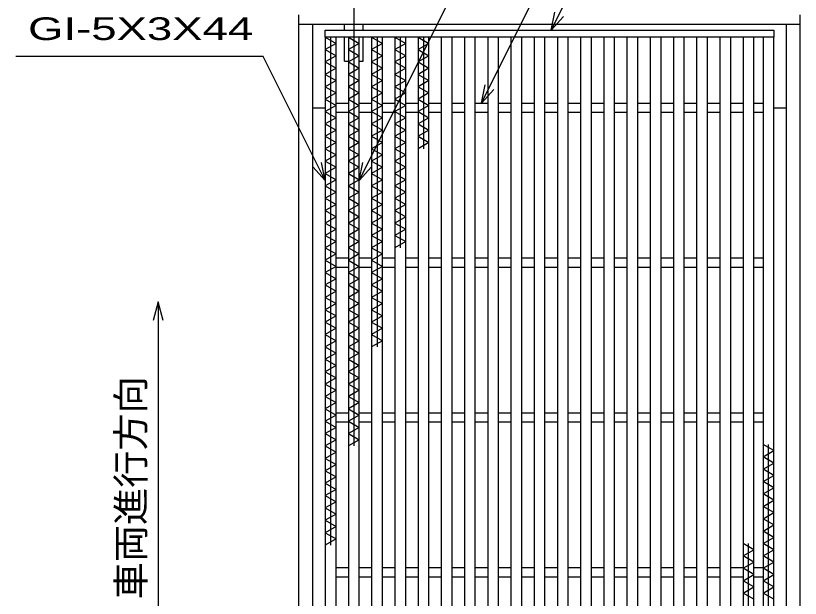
# Model space of a CAD drawing. Units: millimetres, scale not verified. Extents: x -1456 to 1389, y -1026 to 839.
# Drawn here: x -1078 to -571, y 52 to 428 of the extents above; entities that cross this region are included whole.
import ezdxf
from ezdxf.enums import TextEntityAlignment as Align

# ---------------------------------------------------------------- set-up
doc = ezdxf.new("R2010")
doc.units = ezdxf.units.MM
doc.header["$LTSCALE"] = 8
doc.linetypes.add('LONG_DASHED_DOTTED', pattern=[15.25, 12, -1.5, 0.25, -1.5])
for name, color, linetype, lineweight in [('16', 3, 'Continuous', 25), ('19', 6, 'Continuous', 25), ('22', 4, 'Continuous', 25)]:
    doc.layers.add(name, color=color, linetype=linetype, lineweight=lineweight)
doc.styles.add('ベクトル', font='')
doc.styles.get('ベクトル').set_extended_font_data('ベクトル')

msp = doc.modelspace()

# ---------------------------------------------------------------- linework, layer by layer
at = {"layer": '16'}
for p, q in [((-878, 418.5), (-588, 418.5)), ((-878, 414), (-878, 418.5)), ((-588, 418.5), (-588, 414)), ((-588, 414), (-878, 414)), ((-878, 414), (-878, -177)), ((-871, 414), (-878, 414)), ((-878, 414), (-871, 410)), ((-874.5, 414), (-874.5, 86)), ((-871, -177), (-871, 414)), ((-863, 414), (-863, -177)), ((-856, 414), (-863, 414)), ((-863, 414), (-856, 410)), ((-859.5, 414), (-859.5, 150)), ((-856, -177), (-856, 414)), ((-848, 414), (-848, -177)), ((-841, 414), (-848, 414)), ((-848, 414), (-841, 410)), ((-844.5, 414), (-844.5, 214)), ((-841, -177), (-841, 414)), ((-833, 414), (-833, -177)), ((-826, 414), (-833, 414)), ((-833, 414), (-826, 410)), ((-829.5, 414), (-829.5, 278)), ((-826, -177), (-826, 414)), ((-818, 414), (-818, -177)), ((-811, 414), (-818, 414)), ((-818, 414), (-811, 410)), ((-814.5, 414), (-814.5, 342)), ((-811, -177), (-811, 414)), ((-803, 414), (-803, -177)), ((-796, 414), (-803, 414)), ((-796, -177), (-796, 414)), ((-788, 414), (-788, -177)), ((-781, 414), (-788, 414)), ((-781, -177), (-781, 414)), ((-773, 414), (-773, -177)), ((-766, 414), (-773, 414)), ((-766, -177), (-766, 414)), ((-758, 414), (-758, -177)), ((-751, 414), (-758, 414)), ((-751, -177), (-751, 414)), ((-743, 414), (-743, -177)), ((-736, 414), (-743, 414)), ((-736, -177), (-736, 414)), ((-728, 414), (-728, -177)), ((-721, 414), (-728, 414)), ((-721, -177), (-721, 414)), ((-713, 414), (-713, -177)), ((-706, 414), (-713, 414)), ((-706, -177), (-706, 414)), ((-698, 414), (-698, -177)), ((-691, 414), (-698, 414)), ((-691, -177), (-691, 414)), ((-683, 414), (-683, -177)), ((-676, 414), (-683, 414)), ((-676, -177), (-676, 414)), ((-668, 414), (-668, -177)), ((-661, 414), (-668, 414)), ((-661, -177), (-661, 414)), ((-653, 414), (-653, -177)), ((-646, 414), (-653, 414)), ((-646, -177), (-646, 414)), ((-638, 414), (-638, -177)), ((-631, 414), (-638, 414)), ((-631, -177), (-631, 414)), ((-623, 414), (-623, -177)), ((-616, 414), (-623, 414)), ((-616, -177), (-616, 414)), ((-608, 414), (-608, -177)), ((-601, 414), (-608, 414)), ((-601, -177), (-601, 414)), ((-595, 414), (-595, -177)), ((-588, 414), (-595, 414)), ((-588, -177), (-588, 414)), ((-871, 410), (-878, 406)), ((-878, 406), (-871, 402)), ((-856, 410), (-863, 406)), ((-863, 406), (-856, 402)), ((-841, 410), (-848, 406)), ((-848, 406), (-841, 402)), ((-826, 410), (-833, 406)), ((-833, 406), (-826, 402)), ((-811, 410), (-818, 406)), ((-818, 406), (-811, 402)), ((-871, 402), (-878, 398)), ((-856, 402), (-863, 398)), ((-841, 402), (-848, 398)), ((-826, 402), (-833, 398)), ((-811, 402), (-818, 398)), ((-878, 398), (-871, 394)), ((-863, 398), (-856, 394)), ((-848, 398), (-841, 394)), ((-833, 398), (-826, 394)), ((-818, 398), (-811, 394)), ((-871, 394), (-878, 390)), ((-856, 394), (-863, 390)), ((-841, 394), (-848, 390)), ((-826, 394), (-833, 390)), ((-811, 394), (-818, 390)), ((-878, 390), (-871, 386)), ((-871, 386), (-878, 382)), ((-863, 390), (-856, 386)), ((-856, 386), (-863, 382)), ((-848, 390), (-841, 386)), ((-841, 386), (-848, 382)), ((-833, 390), (-826, 386)), ((-826, 386), (-833, 382)), ((-818, 390), (-811, 386)), ((-811, 386), (-818, 382)), ((-878, 382), (-871, 378)), ((-863, 382), (-856, 378)), ((-848, 382), (-841, 378)), ((-833, 382), (-826, 378)), ((-818, 382), (-811, 378)), ((-871, 378), (-878, 374)), ((-856, 378), (-863, 374)), ((-841, 378), (-848, 374)), ((-826, 378), (-833, 374)), ((-811, 378), (-818, 374)), ((-878, 374), (-871, 370)), ((-871, 371.5), (-863, 371.5)), ((-863, 374), (-856, 370)), ((-856, 371.5), (-848, 371.5)), ((-848, 374), (-841, 370)), ((-841, 371.5), (-833, 371.5)), ((-833, 374), (-826, 370)), ((-826, 371.5), (-818, 371.5)), ((-818, 374), (-811, 370)), ((-811, 371.5), (-803, 371.5)), ((-796, 371.5), (-788, 371.5)), ((-781, 371.5), (-773, 371.5)), ((-766, 371.5), (-758, 371.5)), ((-751, 371.5), (-743, 371.5)), ((-736, 371.5), (-728, 371.5)), ((-721, 371.5), (-713, 371.5)), ((-706, 371.5), (-698, 371.5)), ((-691, 371.5), (-683, 371.5)), ((-676, 371.5), (-668, 371.5)), ((-661, 371.5), (-653, 371.5)), ((-646, 371.5), (-638, 371.5)), ((-631, 371.5), (-623, 371.5)), ((-616, 371.5), (-608, 371.5)), ((-601, 371.5), (-595, 371.5)), ((-871, 370), (-878, 366)), ((-878, 366), (-871, 362)), ((-871, 365.5), (-863, 365.5)), ((-856, 370), (-863, 366)), ((-863, 366), (-856, 362)), ((-856, 365.5), (-848, 365.5)), ((-841, 370), (-848, 366)), ((-848, 366), (-841, 362)), ((-841, 365.5), (-833, 365.5)), ((-826, 370), (-833, 366)), ((-833, 366), (-826, 362)), ((-826, 365.5), (-818, 365.5)), ((-811, 370), (-818, 366)), ((-818, 366), (-811, 362)), ((-811, 365.5), (-803, 365.5)), ((-796, 365.5), (-788, 365.5)), ((-781, 365.5), (-773, 365.5)), ((-766, 365.5), (-758, 365.5)), ((-751, 365.5), (-743, 365.5)), ((-736, 365.5), (-728, 365.5)), ((-721, 365.5), (-713, 365.5)), ((-706, 365.5), (-698, 365.5)), ((-691, 365.5), (-683, 365.5)), ((-676, 365.5), (-668, 365.5)), ((-661, 365.5), (-653, 365.5)), ((-646, 365.5), (-638, 365.5)), ((-631, 365.5), (-623, 365.5)), ((-616, 365.5), (-608, 365.5)), ((-601, 365.5), (-595, 365.5)), ((-871, 362), (-878, 358)), ((-856, 362), (-863, 358)), ((-841, 362), (-848, 358)), ((-826, 362), (-833, 358)), ((-811, 362), (-818, 358)), ((-878, 358), (-871, 354)), ((-863, 358), (-856, 354)), ((-848, 358), (-841, 354)), ((-833, 358), (-826, 354)), ((-818, 358), (-811, 354)), ((-871, 354), (-878, 350)), ((-878, 350), (-871, 346)), ((-856, 354), (-863, 350)), ((-863, 350), (-856, 346)), ((-841, 354), (-848, 350)), ((-848, 350), (-841, 346)), ((-826, 354), (-833, 350)), ((-833, 350), (-826, 346)), ((-811, 354), (-818, 350)), ((-818, 350), (-811, 346)), ((-871, 346), (-878, 342)), ((-856, 346), (-863, 342)), ((-841, 346), (-848, 342)), ((-826, 346), (-833, 342)), ((-811, 346), (-818, 342)), ((-878, 342), (-871, 338)), ((-863, 342), (-856, 338)), ((-848, 342), (-841, 338)), ((-833, 342), (-826, 338)), ((-871, 338), (-878, 334)), ((-856, 338), (-863, 334)), ((-841, 338), (-848, 334)), ((-826, 338), (-833, 334)), ((-878, 334), (-871, 330)), ((-871, 330), (-878, 326)), ((-863, 334), (-856, 330)), ((-856, 330), (-863, 326)), ((-848, 334), (-841, 330)), ((-841, 330), (-848, 326)), ((-833, 334), (-826, 330)), ((-826, 330), (-833, 326)), ((-878, 326), (-871, 322)), ((-863, 326), (-856, 322)), ((-848, 326), (-841, 322)), ((-833, 326), (-826, 322)), ((-871, 322), (-878, 318)), ((-856, 322), (-863, 318)), ((-841, 322), (-848, 318)), ((-826, 322), (-833, 318)), ((-878, 318), (-871, 314)), ((-863, 318), (-856, 314)), ((-848, 318), (-841, 314)), ((-833, 318), (-826, 314)), ((-871, 314), (-878, 310)), ((-878, 310), (-871, 306)), ((-856, 314), (-863, 310)), ((-863, 310), (-856, 306)), ((-841, 314), (-848, 310)), ((-848, 310), (-841, 306)), ((-826, 314), (-833, 310)), ((-833, 310), (-826, 306)), ((-871, 306), (-878, 302)), ((-856, 306), (-863, 302)), ((-841, 306), (-848, 302)), ((-826, 306), (-833, 302)), ((-878, 302), (-871, 298)), ((-863, 302), (-856, 298)), ((-848, 302), (-841, 298)), ((-833, 302), (-826, 298)), ((-871, 298), (-878, 294)), ((-856, 298), (-863, 294)), ((-841, 298), (-848, 294)), ((-826, 298), (-833, 294)), ((-878, 294), (-871, 290)), ((-871, 290), (-878, 286)), ((-863, 294), (-856, 290)), ((-856, 290), (-863, 286)), ((-848, 294), (-841, 290)), ((-841, 290), (-848, 286)), ((-833, 294), (-826, 290)), ((-826, 290), (-833, 286)), ((-878, 286), (-871, 282)), ((-863, 286), (-856, 282)), ((-848, 286), (-841, 282)), ((-833, 286), (-826, 282)), ((-871, 282), (-878, 278)), ((-856, 282), (-863, 278)), ((-841, 282), (-848, 278)), ((-826, 282), (-833, 278)), ((-878, 278), (-871, 274)), ((-871, 274), (-878, 270)), ((-863, 278), (-856, 274)), ((-856, 274), (-863, 270)), ((-848, 278), (-841, 274)), ((-841, 274), (-848, 270)), ((-878, 270), (-871, 266)), ((-871, 271.5), (-863, 271.5)), ((-863, 270), (-856, 266)), ((-856, 271.5), (-848, 271.5)), ((-848, 270), (-841, 266)), ((-841, 271.5), (-833, 271.5)), ((-826, 271.5), (-818, 271.5)), ((-811, 271.5), (-803, 271.5)), ((-796, 271.5), (-788, 271.5)), ((-781, 271.5), (-773, 271.5)), ((-766, 271.5), (-758, 271.5)), ((-751, 271.5), (-743, 271.5)), ((-736, 271.5), (-728, 271.5)), ((-721, 271.5), (-713, 271.5)), ((-706, 271.5), (-698, 271.5)), ((-691, 271.5), (-683, 271.5)), ((-676, 271.5), (-668, 271.5)), ((-661, 271.5), (-653, 271.5)), ((-646, 271.5), (-638, 271.5)), ((-631, 271.5), (-623, 271.5)), ((-616, 271.5), (-608, 271.5)), ((-601, 271.5), (-595, 271.5)), ((-871, 266), (-878, 262)), ((-871, 265.5), (-863, 265.5)), ((-856, 266), (-863, 262)), ((-856, 265.5), (-848, 265.5)), ((-841, 266), (-848, 262)), ((-841, 265.5), (-833, 265.5)), ((-826, 265.5), (-818, 265.5)), ((-811, 265.5), (-803, 265.5)), ((-796, 265.5), (-788, 265.5)), ((-781, 265.5), (-773, 265.5)), ((-766, 265.5), (-758, 265.5)), ((-751, 265.5), (-743, 265.5)), ((-736, 265.5), (-728, 265.5)), ((-721, 265.5), (-713, 265.5)), ((-706, 265.5), (-698, 265.5)), ((-691, 265.5), (-683, 265.5)), ((-676, 265.5), (-668, 265.5)), ((-661, 265.5), (-653, 265.5)), ((-646, 265.5), (-638, 265.5)), ((-631, 265.5), (-623, 265.5)), ((-616, 265.5), (-608, 265.5)), ((-601, 265.5), (-595, 265.5)), ((-878, 262), (-871, 258)), ((-863, 262), (-856, 258)), ((-848, 262), (-841, 258)), ((-871, 258), (-878, 254)), ((-878, 254), (-871, 250)), ((-856, 258), (-863, 254)), ((-863, 254), (-856, 250)), ((-841, 258), (-848, 254)), ((-848, 254), (-841, 250)), ((-871, 250), (-878, 246)), ((-856, 250), (-863, 246)), ((-841, 250), (-848, 246)), ((-878, 246), (-871, 242)), ((-863, 246), (-856, 242)), ((-848, 246), (-841, 242)), ((-871, 242), (-878, 238)), ((-856, 242), (-863, 238)), ((-841, 242), (-848, 238)), ((-878, 238), (-871, 234)), ((-871, 234), (-878, 230)), ((-863, 238), (-856, 234)), ((-856, 234), (-863, 230)), ((-848, 238), (-841, 234)), ((-841, 234), (-848, 230)), ((-878, 230), (-871, 226)), ((-863, 230), (-856, 226)), ((-848, 230), (-841, 226)), ((-871, 226), (-878, 222)), ((-856, 226), (-863, 222)), ((-841, 226), (-848, 222)), ((-878, 222), (-871, 218)), ((-863, 222), (-856, 218)), ((-848, 222), (-841, 218)), ((-871, 218), (-878, 214)), ((-878, 214), (-871, 210)), ((-856, 218), (-863, 214)), ((-863, 214), (-856, 210)), ((-841, 218), (-848, 214)), ((-871, 210), (-878, 206)), ((-856, 210), (-863, 206)), ((-878, 206), (-871, 202)), ((-863, 206), (-856, 202)), ((-871, 202), (-878, 198)), ((-878, 198), (-871, 194)), ((-856, 202), (-863, 198)), ((-863, 198), (-856, 194)), ((-871, 194), (-878, 190)), ((-856, 194), (-863, 190)), ((-878, 190), (-871, 186)), ((-863, 190), (-856, 186)), ((-871, 186), (-878, 182)), ((-856, 186), (-863, 182)), ((-878, 182), (-871, 178)), ((-871, 178), (-878, 174)), ((-863, 182), (-856, 178)), ((-856, 178), (-863, 174)), ((-878, 174), (-871, 170)), ((-863, 174), (-856, 170)), ((-871, 170), (-878, 166)), ((-871, 171.5), (-863, 171.5)), ((-856, 170), (-863, 166)), ((-856, 171.5), (-848, 171.5)), ((-841, 171.5), (-833, 171.5)), ((-826, 171.5), (-818, 171.5)), ((-811, 171.5), (-803, 171.5)), ((-796, 171.5), (-788, 171.5)), ((-781, 171.5), (-773, 171.5)), ((-766, 171.5), (-758, 171.5)), ((-751, 171.5), (-743, 171.5)), ((-736, 171.5), (-728, 171.5)), ((-721, 171.5), (-713, 171.5)), ((-706, 171.5), (-698, 171.5)), ((-691, 171.5), (-683, 171.5)), ((-676, 171.5), (-668, 171.5)), ((-661, 171.5), (-653, 171.5)), ((-646, 171.5), (-638, 171.5)), ((-631, 171.5), (-623, 171.5)), ((-616, 171.5), (-608, 171.5)), ((-601, 171.5), (-595, 171.5)), ((-878, 166), (-871, 162)), ((-871, 165.5), (-863, 165.5)), ((-863, 166), (-856, 162)), ((-856, 165.5), (-848, 165.5)), ((-841, 165.5), (-833, 165.5)), ((-826, 165.5), (-818, 165.5)), ((-811, 165.5), (-803, 165.5)), ((-796, 165.5), (-788, 165.5)), ((-781, 165.5), (-773, 165.5)), ((-766, 165.5), (-758, 165.5)), ((-751, 165.5), (-743, 165.5)), ((-736, 165.5), (-728, 165.5)), ((-721, 165.5), (-713, 165.5)), ((-706, 165.5), (-698, 165.5)), ((-691, 165.5), (-683, 165.5)), ((-676, 165.5), (-668, 165.5)), ((-661, 165.5), (-653, 165.5)), ((-646, 165.5), (-638, 165.5)), ((-631, 165.5), (-623, 165.5)), ((-616, 165.5), (-608, 165.5)), ((-601, 165.5), (-595, 165.5)), ((-871, 162), (-878, 158)), ((-878, 158), (-871, 154)), ((-856, 162), (-863, 158)), ((-863, 158), (-856, 154)), ((-871, 154), (-878, 150)), ((-856, 154), (-863, 150)), ((-878, 150), (-871, 146)), ((-588, 147), (-595, 151)), ((-591.5, -177), (-591.5, 151)), ((-871, 146), (-878, 142)), ((-878, 142), (-871, 138)), ((-595, 143), (-588, 147)), ((-588, 139), (-595, 143)), ((-871, 138), (-878, 134)), ((-595, 135), (-588, 139)), ((-878, 134), (-871, 130)), ((-588, 131), (-595, 135)), ((-871, 130), (-878, 126)), ((-595, 127), (-588, 131)), ((-588, 123), (-595, 127)), ((-878, 126), (-871, 122)), ((-871, 122), (-878, 118)), ((-595, 119), (-588, 123)), ((-878, 118), (-871, 114)), ((-588, 115), (-595, 119)), ((-871, 114), (-878, 110)), ((-595, 111), (-588, 115)), ((-878, 110), (-871, 106)), ((-588, 107), (-595, 111)), ((-595, 103), (-588, 107)), ((-871, 106), (-878, 102)), ((-878, 102), (-871, 98)), ((-588, 99), (-595, 103)), ((-871, 98), (-878, 94)), ((-595, 95), (-588, 99)), ((-878, 94), (-871, 90)), ((-588, 91), (-595, 95)), ((-871, 90), (-878, 86)), ((-601, 83), (-608, 87)), ((-604.5, -177), (-604.5, 87)), ((-595, 87), (-588, 91)), ((-588, 83), (-595, 87)), ((-608, 79), (-601, 83)), ((-595, 79), (-588, 83)), ((-601, 75), (-608, 79)), ((-588, 75), (-595, 79)), ((-871, 71.5), (-863, 71.5)), ((-856, 71.5), (-848, 71.5)), ((-841, 71.5), (-833, 71.5)), ((-826, 71.5), (-818, 71.5)), ((-811, 71.5), (-803, 71.5)), ((-796, 71.5), (-788, 71.5)), ((-781, 71.5), (-773, 71.5)), ((-766, 71.5), (-758, 71.5)), ((-751, 71.5), (-743, 71.5)), ((-736, 71.5), (-728, 71.5)), ((-721, 71.5), (-713, 71.5)), ((-706, 71.5), (-698, 71.5)), ((-691, 71.5), (-683, 71.5)), ((-676, 71.5), (-668, 71.5)), ((-661, 71.5), (-653, 71.5)), ((-646, 71.5), (-638, 71.5)), ((-631, 71.5), (-623, 71.5)), ((-616, 71.5), (-608, 71.5)), ((-608, 71), (-601, 75)), ((-601, 67), (-608, 71)), ((-601, 71.5), (-595, 71.5)), ((-595, 71), (-588, 75)), ((-588, 67), (-595, 71)), ((-608, 63), (-601, 67)), ((-595, 63), (-588, 67)), ((-871, 65.5), (-863, 65.5)), ((-856, 65.5), (-848, 65.5)), ((-841, 65.5), (-833, 65.5)), ((-826, 65.5), (-818, 65.5)), ((-811, 65.5), (-803, 65.5)), ((-796, 65.5), (-788, 65.5)), ((-781, 65.5), (-773, 65.5)), ((-766, 65.5), (-758, 65.5)), ((-751, 65.5), (-743, 65.5)), ((-736, 65.5), (-728, 65.5)), ((-721, 65.5), (-713, 65.5)), ((-706, 65.5), (-698, 65.5)), ((-691, 65.5), (-683, 65.5)), ((-676, 65.5), (-668, 65.5)), ((-661, 65.5), (-653, 65.5)), ((-646, 65.5), (-638, 65.5)), ((-631, 65.5), (-623, 65.5)), ((-616, 65.5), (-608, 65.5)), ((-601, 59), (-608, 63)), ((-601, 65.5), (-595, 65.5)), ((-588, 59), (-595, 63)), ((-608, 55), (-601, 59)), ((-595, 55), (-588, 59)), ((-601, 51), (-608, 55)), ((-588, 51), (-595, 55))]:
    msp.add_line(p, q, dxfattribs=at)
at = {"layer": '19', "linetype": 'LONG_DASHED_DOTTED'}
msp.add_line((-859.5, 463.5), (-859.5, 395.5), dxfattribs=at)
at = {"layer": '19'}
for p, q in [((-895, -191.5), (-895, 428.5)), ((-571, -191.5), (-571, 428.5)), ((-895, 422.5), (-571, 422.5)), ((-886, -185.5), (-886, 422.5)), ((-865.5, 418.5), (-865.5, 422.5)), ((-853.5, 418.5), (-853.5, 422.5)), ((-580, -185.5), (-580, 422.5)), ((-865.5, 398.5), (-865.5, 414)), ((-853.5, 398.5), (-853.5, 414)), ((-865.5, 398.5), (-863, 398.5)), ((-856, 398.5), (-853.5, 398.5)), ((-886, 368.5), (-878, 368.5)), ((-588, 368.5), (-580, 368.5))]:
    msp.add_line(p, q, dxfattribs=at)
at = {"layer": '22'}
for p, q in [((-856, 321.5), (-693.25, 647)), ((-777, 371.5), (-656.75, 612)), ((-732, 418.5), (-654.25, 574)), ((-732, 418.5), (-729.6, 430.18)), ((-732, 418.5), (-724, 427.3)), ((-918, 401.5), (-1078, 401.5)), ((-878, 321.5), (-918, 401.5)), ((-777, 371.5), (-774.6, 383.18)), ((-777, 371.5), (-769, 380.3)), ((-878, 321.5), (-886, 330.3)), ((-878, 321.5), (-880.4, 333.18)), ((-856, 321.5), (-853.6, 333.18)), ((-856, 321.5), (-848, 330.3)), ((-986, 243), (-989.2, 231)), ((-982.8, 231), (-986, 243)), ((-986, 243), (-986, 3))]:
    msp.add_line(p, q, dxfattribs=at)

# ---------------------------------------------------------------- texts
at = {"layer": '22', "color": 2, "style": 'ベクトル', "width": 1.5}
msp.add_text('GI-5X3X44', height=14.66, dxfattribs=at).set_placement((-1070, 419.5), align=Align.MIDDLE_LEFT)
at = {"layer": '22', "color": 2, "style": 'ベクトル'}
msp.add_text('車両進行方向', height=17.6, rotation=90, dxfattribs=at).set_placement((-1003.6, 51), align=Align.MIDDLE_LEFT)

doc.saveas('drawing.dxf')
